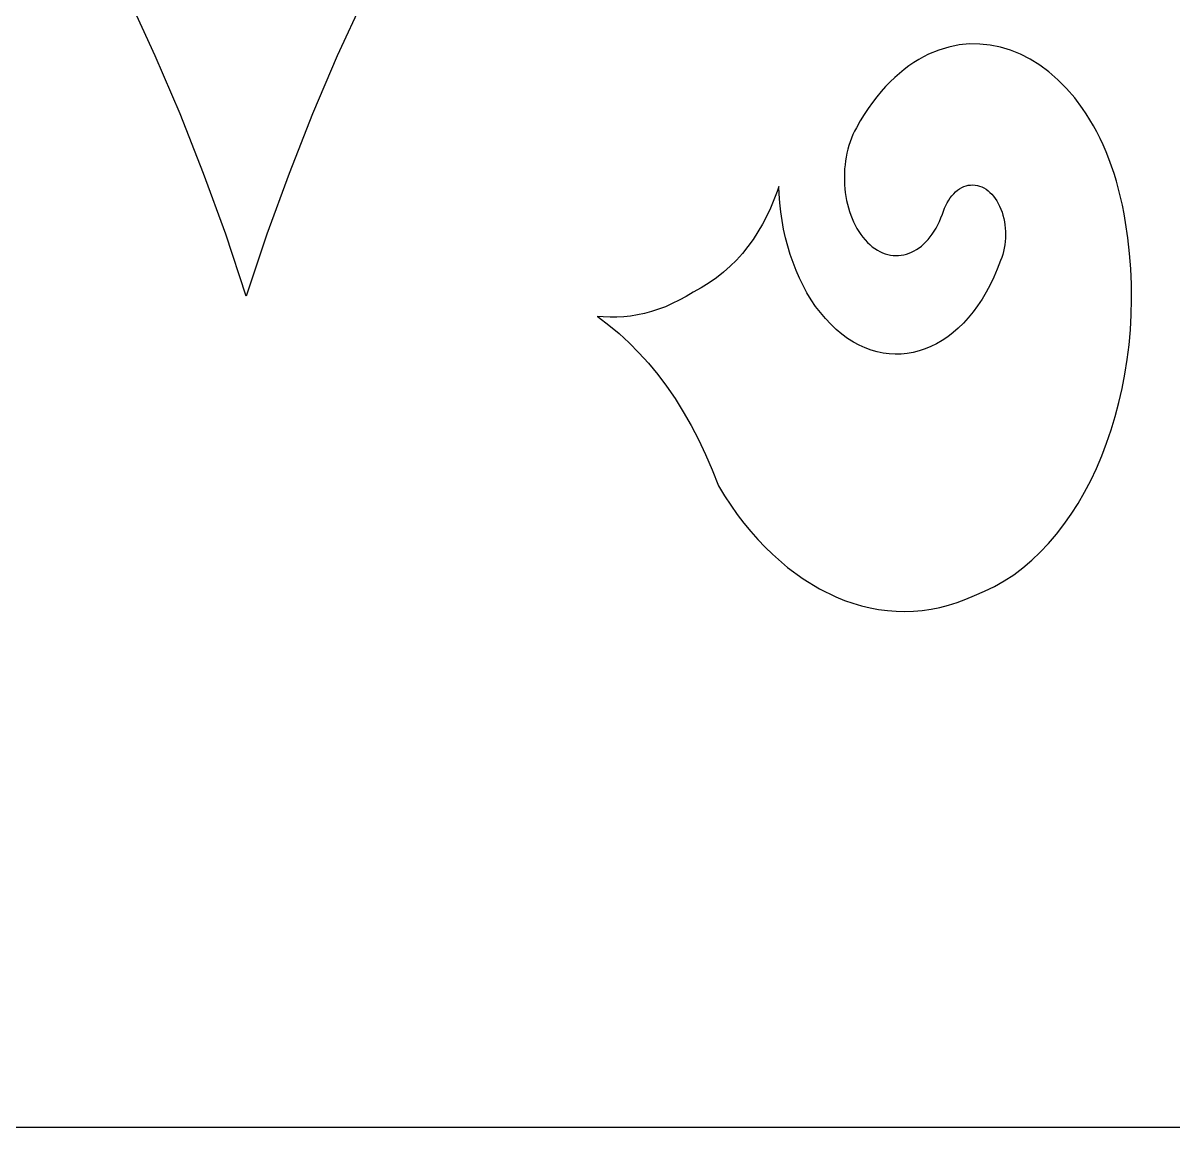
# Model space of a CAD drawing. Header units: centimetres. Extents: x -9.1 to 5.1, y -12.3 to 13.3.
# Drawn here: x -3.776 to -1.575, y 0.688 to 2.802 of the extents above; entities that cross this region are included whole.
import ezdxf

# ---------------------------------------------------------------- set-up
doc = ezdxf.new("R2010")
doc.units = ezdxf.units.CM
doc.header["$MEASUREMENT"] = 0
doc.layers.add('layer 1', color=7, linetype='Continuous')

msp = doc.modelspace()

# ---------------------------------------------------------------- linework, layer by layer
at = {"layer": 'layer 1', "color": 177}
for points, knots in [([(5.08841, 0.68839), (5.08841, 0.68839), (-9.09402, 0.68839), (-9.09402, 0.68839), (-9.09402, 0.68839), (-9.09402, 0.68839), (-9.09402, 13.34418), (-9.09402, 13.34418), (-9.09402, 13.34418), (-9.09402, 13.34418), (5.0911, 13.34418), (5.0911, 13.34418), (5.0911, 13.34418), (5.0911, 13.34418), (5.0911, 0.68839), (5.0911, 0.68839), (5.0911, 0.68839), (5.0911, 0.68839), (5.08841, 0.68839), (5.08841, 0.68839)], [0, 0, 0, 0, 0.1666667, 0.1666667, 0.1666667, 0.1666667, 0.3333333, 0.3333333, 0.3333333, 0.3333333, 0.5, 0.5, 0.5, 0.5, 0.6666667, 0.6666667, 0.6666667, 0.6666667, 1, 1, 1, 1]), ([(-3.34902, 2.279), (-3.34902, 2.279), (-3.30952, 2.3976), (-3.30952, 2.3976), (-3.30952, 2.3976), (-3.30952, 2.3976), (-3.26728, 2.51392), (-3.26728, 2.51392), (-3.26728, 2.51392), (-3.26728, 2.51392), (-3.22238, 2.62787), (-3.22238, 2.62787), (-3.22238, 2.62787), (-3.22238, 2.62787), (-3.17483, 2.73935), (-3.17483, 2.73935), (-3.17483, 2.73935), (-3.17483, 2.73935), (-3.12468, 2.84825), (-3.12468, 2.84825), (-3.12468, 2.84825), (-3.12468, 2.84825), (-3.07199, 2.95445), (-3.07199, 2.95445), (-3.07199, 2.95445), (-3.07199, 2.95445), (-3.01679, 3.05787), (-3.01679, 3.05787), (-3.01679, 3.05787), (-3.01679, 3.05787), (-2.95916, 3.15841), (-2.95916, 3.15841), (-2.95916, 3.15841), (-2.95916, 3.15841), (-3.01679, 3.25894), (-3.01679, 3.25894), (-3.01679, 3.25894), (-3.01679, 3.25894), (-3.07199, 3.36236), (-3.07199, 3.36236), (-3.07199, 3.36236), (-3.07199, 3.36236), (-3.12468, 3.46858), (-3.12468, 3.46858), (-3.12468, 3.46858), (-3.12468, 3.46858), (-3.17483, 3.57748), (-3.17483, 3.57748), (-3.17483, 3.57748), (-3.17483, 3.57748), (-3.22238, 3.68894), (-3.22238, 3.68894), (-3.22238, 3.68894), (-3.22238, 3.68894), (-3.26728, 3.80289), (-3.26728, 3.80289), (-3.26728, 3.80289), (-3.26728, 3.80289), (-3.30952, 3.91923), (-3.30952, 3.91923), (-3.30952, 3.91923), (-3.30952, 3.91923), (-3.34902, 4.03782), (-3.34902, 4.03782), (-3.34902, 4.03782), (-3.34902, 4.03782), (-3.3885, 3.91923), (-3.3885, 3.91923), (-3.3885, 3.91923), (-3.3885, 3.91923), (-3.43075, 3.80289), (-3.43075, 3.80289), (-3.43075, 3.80289), (-3.43075, 3.80289), (-3.47565, 3.68894), (-3.47565, 3.68894), (-3.47565, 3.68894), (-3.47565, 3.68894), (-3.5232, 3.57748), (-3.5232, 3.57748), (-3.5232, 3.57748), (-3.5232, 3.57748), (-3.57334, 3.46858), (-3.57334, 3.46858), (-3.57334, 3.46858), (-3.57334, 3.46858), (-3.62604, 3.36236), (-3.62604, 3.36236), (-3.62604, 3.36236), (-3.62604, 3.36236), (-3.68123, 3.25894), (-3.68123, 3.25894), (-3.68123, 3.25894), (-3.68123, 3.25894), (-3.73886, 3.15841), (-3.73886, 3.15841), (-3.73886, 3.15841), (-3.73886, 3.15841), (-3.68123, 3.05787), (-3.68123, 3.05787), (-3.68123, 3.05787), (-3.68123, 3.05787), (-3.62604, 2.95445), (-3.62604, 2.95445), (-3.62604, 2.95445), (-3.62604, 2.95445), (-3.57334, 2.84825), (-3.57334, 2.84825), (-3.57334, 2.84825), (-3.57334, 2.84825), (-3.5232, 2.73935), (-3.5232, 2.73935), (-3.5232, 2.73935), (-3.5232, 2.73935), (-3.47565, 2.62787), (-3.47565, 2.62787), (-3.47565, 2.62787), (-3.47565, 2.62787), (-3.43075, 2.51392), (-3.43075, 2.51392), (-3.43075, 2.51392), (-3.43075, 2.51392), (-3.3885, 2.3976), (-3.3885, 2.3976), (-3.3885, 2.3976), (-3.3885, 2.3976), (-3.34902, 2.279), (-3.34902, 2.279)], [0, 0, 0, 0, 0.030303, 0.030303, 0.030303, 0.030303, 0.0606061, 0.0606061, 0.0606061, 0.0606061, 0.0909091, 0.0909091, 0.0909091, 0.0909091, 0.1212121, 0.1212121, 0.1212121, 0.1212121, 0.1515152, 0.1515152, 0.1515152, 0.1515152, 0.1818182, 0.1818182, 0.1818182, 0.1818182, 0.2121212, 0.2121212, 0.2121212, 0.2121212, 0.2424242, 0.2424242, 0.2424242, 0.2424242, 0.2727273, 0.2727273, 0.2727273, 0.2727273, 0.3030303, 0.3030303, 0.3030303, 0.3030303, 0.3333333, 0.3333333, 0.3333333, 0.3333333, 0.3636364, 0.3636364, 0.3636364, 0.3636364, 0.3939394, 0.3939394, 0.3939394, 0.3939394, 0.4242424, 0.4242424, 0.4242424, 0.4242424, 0.4545455, 0.4545455, 0.4545455, 0.4545455, 0.4848485, 0.4848485, 0.4848485, 0.4848485, 0.5151515, 0.5151515, 0.5151515, 0.5151515, 0.5454545, 0.5454545, 0.5454545, 0.5454545, 0.5757576, 0.5757576, 0.5757576, 0.5757576, 0.6060606, 0.6060606, 0.6060606, 0.6060606, 0.6363636, 0.6363636, 0.6363636, 0.6363636, 0.6666667, 0.6666667, 0.6666667, 0.6666667, 0.6969697, 0.6969697, 0.6969697, 0.6969697, 0.7272727, 0.7272727, 0.7272727, 0.7272727, 0.7575758, 0.7575758, 0.7575758, 0.7575758, 0.7878788, 0.7878788, 0.7878788, 0.7878788, 0.8181818, 0.8181818, 0.8181818, 0.8181818, 0.8484848, 0.8484848, 0.8484848, 0.8484848, 0.8787879, 0.8787879, 0.8787879, 0.8787879, 0.9090909, 0.9090909, 0.9090909, 0.9090909, 0.9393939, 0.9393939, 0.9393939, 0.9393939, 1, 1, 1, 1]), ([(-2.67757, 2.24036), (-2.67757, 2.24036), (-2.66562, 2.23924), (-2.66562, 2.23924), (-2.66562, 2.23924), (-2.66562, 2.23924), (-2.65265, 2.23869), (-2.65265, 2.23869), (-2.65265, 2.23869), (-2.65265, 2.23869), (-2.6396, 2.23881), (-2.6396, 2.23881), (-2.6396, 2.23881), (-2.6396, 2.23881), (-2.62649, 2.23959), (-2.62649, 2.23959), (-2.62649, 2.23959), (-2.62649, 2.23959), (-2.61331, 2.24106), (-2.61331, 2.24106), (-2.61331, 2.24106), (-2.61331, 2.24106), (-2.60009, 2.24321), (-2.60009, 2.24321), (-2.60009, 2.24321), (-2.60009, 2.24321), (-2.58683, 2.24606), (-2.58683, 2.24606), (-2.58683, 2.24606), (-2.58683, 2.24606), (-2.57354, 2.24963), (-2.57354, 2.24963), (-2.57354, 2.24963), (-2.57354, 2.24963), (-2.56023, 2.25392), (-2.56023, 2.25392), (-2.56023, 2.25392), (-2.56023, 2.25392), (-2.5469, 2.25894), (-2.5469, 2.25894), (-2.5469, 2.25894), (-2.5469, 2.25894), (-2.53359, 2.26472), (-2.53359, 2.26472), (-2.53359, 2.26472), (-2.53359, 2.26472), (-2.52025, 2.27124), (-2.52025, 2.27124), (-2.52025, 2.27124), (-2.52025, 2.27124), (-2.50695, 2.27854), (-2.50695, 2.27854), (-2.50695, 2.27854), (-2.50695, 2.27854), (-2.49368, 2.28661), (-2.49368, 2.28661), (-2.49368, 2.28661), (-2.49368, 2.28661), (-2.47806, 2.29507), (-2.47806, 2.29507), (-2.47806, 2.29507), (-2.47806, 2.29507), (-2.46317, 2.30431), (-2.46317, 2.30431), (-2.46317, 2.30431), (-2.46317, 2.30431), (-2.449, 2.31429), (-2.449, 2.31429), (-2.449, 2.31429), (-2.449, 2.31429), (-2.43555, 2.32496), (-2.43555, 2.32496), (-2.43555, 2.32496), (-2.43555, 2.32496), (-2.42281, 2.3363), (-2.42281, 2.3363), (-2.42281, 2.3363), (-2.42281, 2.3363), (-2.41079, 2.34828), (-2.41079, 2.34828), (-2.41079, 2.34828), (-2.41079, 2.34828), (-2.39945, 2.36087), (-2.39945, 2.36087), (-2.39945, 2.36087), (-2.39945, 2.36087), (-2.38882, 2.37403), (-2.38882, 2.37403), (-2.38882, 2.37403), (-2.38882, 2.37403), (-2.37887, 2.38774), (-2.37887, 2.38774), (-2.37887, 2.38774), (-2.37887, 2.38774), (-2.36958, 2.40195), (-2.36958, 2.40195), (-2.36958, 2.40195), (-2.36958, 2.40195), (-2.36097, 2.41665), (-2.36097, 2.41665), (-2.36097, 2.41665), (-2.36097, 2.41665), (-2.35302, 2.43178), (-2.35302, 2.43178), (-2.35302, 2.43178), (-2.35302, 2.43178), (-2.34572, 2.44734), (-2.34572, 2.44734), (-2.34572, 2.44734), (-2.34572, 2.44734), (-2.33907, 2.46328), (-2.33907, 2.46328), (-2.33907, 2.46328), (-2.33907, 2.46328), (-2.33305, 2.47957), (-2.33305, 2.47957), (-2.33305, 2.47957), (-2.33305, 2.47957), (-2.32998, 2.48903), (-2.32998, 2.48903), (-2.32998, 2.48903), (-2.32998, 2.48903), (-2.32933, 2.47475), (-2.32933, 2.47475), (-2.32933, 2.47475), (-2.32933, 2.47475), (-2.32797, 2.45763), (-2.32797, 2.45763), (-2.32797, 2.45763), (-2.32797, 2.45763), (-2.32604, 2.44065), (-2.32604, 2.44065), (-2.32604, 2.44065), (-2.32604, 2.44065), (-2.32354, 2.42381), (-2.32354, 2.42381), (-2.32354, 2.42381), (-2.32354, 2.42381), (-2.32045, 2.40717), (-2.32045, 2.40717), (-2.32045, 2.40717), (-2.32045, 2.40717), (-2.31681, 2.39078), (-2.31681, 2.39078), (-2.31681, 2.39078), (-2.31681, 2.39078), (-2.31261, 2.37464), (-2.31261, 2.37464), (-2.31261, 2.37464), (-2.31261, 2.37464), (-2.30785, 2.35882), (-2.30785, 2.35882), (-2.30785, 2.35882), (-2.30785, 2.35882), (-2.30254, 2.34332), (-2.30254, 2.34332), (-2.30254, 2.34332), (-2.30254, 2.34332), (-2.29665, 2.32821), (-2.29665, 2.32821), (-2.29665, 2.32821), (-2.29665, 2.32821), (-2.29025, 2.31351), (-2.29025, 2.31351), (-2.29025, 2.31351), (-2.29025, 2.31351), (-2.28329, 2.29926), (-2.28329, 2.29926), (-2.28329, 2.29926), (-2.28329, 2.29926), (-2.27579, 2.28549), (-2.27579, 2.28549), (-2.27579, 2.28549), (-2.27579, 2.28549), (-2.26775, 2.27225), (-2.26775, 2.27225), (-2.26775, 2.27225), (-2.26775, 2.27225), (-2.25917, 2.25955), (-2.25917, 2.25955), (-2.25917, 2.25955), (-2.25917, 2.25955), (-2.25008, 2.24746), (-2.25008, 2.24746), (-2.25008, 2.24746), (-2.25008, 2.24746), (-2.24046, 2.23598), (-2.24046, 2.23598), (-2.24046, 2.23598), (-2.24046, 2.23598), (-2.2303, 2.22518), (-2.2303, 2.22518), (-2.2303, 2.22518), (-2.2303, 2.22518), (-2.21977, 2.21521), (-2.21977, 2.21521), (-2.21977, 2.21521), (-2.21977, 2.21521), (-2.20902, 2.20621), (-2.20902, 2.20621), (-2.20902, 2.20621), (-2.20902, 2.20621), (-2.1981, 2.19819), (-2.1981, 2.19819), (-2.1981, 2.19819), (-2.1981, 2.19819), (-2.18701, 2.19112), (-2.18701, 2.19112), (-2.18701, 2.19112), (-2.18701, 2.19112), (-2.17579, 2.18501), (-2.17579, 2.18501), (-2.17579, 2.18501), (-2.17579, 2.18501), (-2.16444, 2.17985), (-2.16444, 2.17985), (-2.16444, 2.17985), (-2.16444, 2.17985), (-2.15301, 2.1756), (-2.15301, 2.1756), (-2.15301, 2.1756), (-2.15301, 2.1756), (-2.14149, 2.17229), (-2.14149, 2.17229), (-2.14149, 2.17229), (-2.14149, 2.17229), (-2.12993, 2.1699), (-2.12993, 2.1699), (-2.12993, 2.1699), (-2.12993, 2.1699), (-2.11836, 2.1684), (-2.11836, 2.1684), (-2.11836, 2.1684), (-2.11836, 2.1684), (-2.10677, 2.16781), (-2.10677, 2.16781), (-2.10677, 2.16781), (-2.10677, 2.16781), (-2.09522, 2.16811), (-2.09522, 2.16811), (-2.09522, 2.16811), (-2.09522, 2.16811), (-2.08373, 2.16929), (-2.08373, 2.16929), (-2.08373, 2.16929), (-2.08373, 2.16929), (-2.07229, 2.17134), (-2.07229, 2.17134), (-2.07229, 2.17134), (-2.07229, 2.17134), (-2.06094, 2.17425), (-2.06094, 2.17425), (-2.06094, 2.17425), (-2.06094, 2.17425), (-2.04972, 2.17803), (-2.04972, 2.17803), (-2.04972, 2.17803), (-2.04972, 2.17803), (-2.03862, 2.18263), (-2.03862, 2.18263), (-2.03862, 2.18263), (-2.03862, 2.18263), (-2.02772, 2.18809), (-2.02772, 2.18809), (-2.02772, 2.18809), (-2.02772, 2.18809), (-2.01697, 2.19436), (-2.01697, 2.19436), (-2.01697, 2.19436), (-2.01697, 2.19436), (-2.00646, 2.20145), (-2.00646, 2.20145), (-2.00646, 2.20145), (-2.00646, 2.20145), (-1.99619, 2.20936), (-1.99619, 2.20936), (-1.99619, 2.20936), (-1.99619, 2.20936), (-1.98615, 2.21807), (-1.98615, 2.21807), (-1.98615, 2.21807), (-1.98615, 2.21807), (-1.97641, 2.22757), (-1.97641, 2.22757), (-1.97641, 2.22757), (-1.97641, 2.22757), (-1.96698, 2.23784), (-1.96698, 2.23784), (-1.96698, 2.23784), (-1.96698, 2.23784), (-1.95787, 2.24891), (-1.95787, 2.24891), (-1.95787, 2.24891), (-1.95787, 2.24891), (-1.94912, 2.26073), (-1.94912, 2.26073), (-1.94912, 2.26073), (-1.94912, 2.26073), (-1.94074, 2.2733), (-1.94074, 2.2733), (-1.94074, 2.2733), (-1.94074, 2.2733), (-1.93276, 2.28664), (-1.93276, 2.28664), (-1.93276, 2.28664), (-1.93276, 2.28664), (-1.92521, 2.30071), (-1.92521, 2.30071), (-1.92521, 2.30071), (-1.92521, 2.30071), (-1.91811, 2.3155), (-1.91811, 2.3155), (-1.91811, 2.3155), (-1.91811, 2.3155), (-1.91147, 2.33102), (-1.91147, 2.33102), (-1.91147, 2.33102), (-1.91147, 2.33102), (-1.90532, 2.34726), (-1.90532, 2.34726), (-1.90532, 2.34726), (-1.90532, 2.34726), (-1.90312, 2.35297), (-1.90312, 2.35297), (-1.90312, 2.35297), (-1.90312, 2.35297), (-1.90121, 2.35886), (-1.90121, 2.35886), (-1.90121, 2.35886), (-1.90121, 2.35886), (-1.89958, 2.36487), (-1.89958, 2.36487), (-1.89958, 2.36487), (-1.89958, 2.36487), (-1.89823, 2.37102), (-1.89823, 2.37102), (-1.89823, 2.37102), (-1.89823, 2.37102), (-1.8972, 2.37724), (-1.8972, 2.37724), (-1.8972, 2.37724), (-1.8972, 2.37724), (-1.89642, 2.38355), (-1.89642, 2.38355), (-1.89642, 2.38355), (-1.89642, 2.38355), (-1.89595, 2.38991), (-1.89595, 2.38991), (-1.89595, 2.38991), (-1.89595, 2.38991), (-1.89576, 2.3963), (-1.89576, 2.3963), (-1.89576, 2.3963), (-1.89576, 2.3963), (-1.89585, 2.40269), (-1.89585, 2.40269), (-1.89585, 2.40269), (-1.89585, 2.40269), (-1.89625, 2.40906), (-1.89625, 2.40906), (-1.89625, 2.40906), (-1.89625, 2.40906), (-1.89691, 2.41539), (-1.89691, 2.41539), (-1.89691, 2.41539), (-1.89691, 2.41539), (-1.89787, 2.42166), (-1.89787, 2.42166), (-1.89787, 2.42166), (-1.89787, 2.42166), (-1.89911, 2.42785), (-1.89911, 2.42785), (-1.89911, 2.42785), (-1.89911, 2.42785), (-1.90066, 2.43391), (-1.90066, 2.43391), (-1.90066, 2.43391), (-1.90066, 2.43391), (-1.90247, 2.43986), (-1.90247, 2.43986), (-1.90247, 2.43986), (-1.90247, 2.43986), (-1.90458, 2.44565), (-1.90458, 2.44565), (-1.90458, 2.44565), (-1.90458, 2.44565), (-1.90697, 2.45121), (-1.90697, 2.45121), (-1.90697, 2.45121), (-1.90697, 2.45121), (-1.90957, 2.45644), (-1.90957, 2.45644), (-1.90957, 2.45644), (-1.90957, 2.45644), (-1.9124, 2.46138), (-1.9124, 2.46138), (-1.9124, 2.46138), (-1.9124, 2.46138), (-1.91542, 2.46598), (-1.91542, 2.46598), (-1.91542, 2.46598), (-1.91542, 2.46598), (-1.91862, 2.47025), (-1.91862, 2.47025), (-1.91862, 2.47025), (-1.91862, 2.47025), (-1.92201, 2.47418), (-1.92201, 2.47418), (-1.92201, 2.47418), (-1.92201, 2.47418), (-1.92556, 2.47773), (-1.92556, 2.47773), (-1.92556, 2.47773), (-1.92556, 2.47773), (-1.92926, 2.48093), (-1.92926, 2.48093), (-1.92926, 2.48093), (-1.92926, 2.48093), (-1.93308, 2.48373), (-1.93308, 2.48373), (-1.93308, 2.48373), (-1.93308, 2.48373), (-1.93703, 2.48615), (-1.93703, 2.48615), (-1.93703, 2.48615), (-1.93703, 2.48615), (-1.9411, 2.48817), (-1.9411, 2.48817), (-1.9411, 2.48817), (-1.9411, 2.48817), (-1.94525, 2.48978), (-1.94525, 2.48978), (-1.94525, 2.48978), (-1.94525, 2.48978), (-1.94949, 2.49096), (-1.94949, 2.49096), (-1.94949, 2.49096), (-1.94949, 2.49096), (-1.95379, 2.4917), (-1.95379, 2.4917), (-1.95379, 2.4917), (-1.95379, 2.4917), (-1.95815, 2.49201), (-1.95815, 2.49201), (-1.95815, 2.49201), (-1.95815, 2.49201), (-1.96255, 2.49186), (-1.96255, 2.49186), (-1.96255, 2.49186), (-1.96255, 2.49186), (-1.96694, 2.49125), (-1.96694, 2.49125), (-1.96694, 2.49125), (-1.96694, 2.49125), (-1.97124, 2.4902), (-1.97124, 2.4902), (-1.97124, 2.4902), (-1.97124, 2.4902), (-1.97548, 2.48872), (-1.97548, 2.48872), (-1.97548, 2.48872), (-1.97548, 2.48872), (-1.97958, 2.48682), (-1.97958, 2.48682), (-1.97958, 2.48682), (-1.97958, 2.48682), (-1.98359, 2.4845), (-1.98359, 2.4845), (-1.98359, 2.4845), (-1.98359, 2.4845), (-1.98746, 2.4818), (-1.98746, 2.4818), (-1.98746, 2.4818), (-1.98746, 2.4818), (-1.99121, 2.47872), (-1.99121, 2.47872), (-1.99121, 2.47872), (-1.99121, 2.47872), (-1.9948, 2.47527), (-1.9948, 2.47527), (-1.9948, 2.47527), (-1.9948, 2.47527), (-1.99822, 2.47145), (-1.99822, 2.47145), (-1.99822, 2.47145), (-1.99822, 2.47145), (-2.00147, 2.46731), (-2.00147, 2.46731), (-2.00147, 2.46731), (-2.00147, 2.46731), (-2.00453, 2.46283), (-2.00453, 2.46283), (-2.00453, 2.46283), (-2.00453, 2.46283), (-2.0074, 2.45804), (-2.0074, 2.45804), (-2.0074, 2.45804), (-2.0074, 2.45804), (-2.01006, 2.45294), (-2.01006, 2.45294), (-2.01006, 2.45294), (-2.01006, 2.45294), (-2.01247, 2.44756), (-2.01247, 2.44756), (-2.01247, 2.44756), (-2.01247, 2.44756), (-2.01466, 2.4419), (-2.01466, 2.4419), (-2.01466, 2.4419), (-2.01466, 2.4419), (-2.0166, 2.43597), (-2.0166, 2.43597), (-2.0166, 2.43597), (-2.0166, 2.43597), (-2.0193, 2.42881), (-2.0193, 2.42881), (-2.0193, 2.42881), (-2.0193, 2.42881), (-2.02223, 2.42195), (-2.02223, 2.42195), (-2.02223, 2.42195), (-2.02223, 2.42195), (-2.02537, 2.41541), (-2.02537, 2.41541), (-2.02537, 2.41541), (-2.02537, 2.41541), (-2.02871, 2.4092), (-2.02871, 2.4092), (-2.02871, 2.4092), (-2.02871, 2.4092), (-2.03223, 2.40331), (-2.03223, 2.40331), (-2.03223, 2.40331), (-2.03223, 2.40331), (-2.03593, 2.39776), (-2.03593, 2.39776), (-2.03593, 2.39776), (-2.03593, 2.39776), (-2.03981, 2.39254), (-2.03981, 2.39254), (-2.03981, 2.39254), (-2.03981, 2.39254), (-2.04382, 2.38766), (-2.04382, 2.38766), (-2.04382, 2.38766), (-2.04382, 2.38766), (-2.04799, 2.38311), (-2.04799, 2.38311), (-2.04799, 2.38311), (-2.04799, 2.38311), (-2.05229, 2.37893), (-2.05229, 2.37893), (-2.05229, 2.37893), (-2.05229, 2.37893), (-2.05673, 2.37508), (-2.05673, 2.37508), (-2.05673, 2.37508), (-2.05673, 2.37508), (-2.06125, 2.37159), (-2.06125, 2.37159), (-2.06125, 2.37159), (-2.06125, 2.37159), (-2.0659, 2.36845), (-2.0659, 2.36845), (-2.0659, 2.36845), (-2.0659, 2.36845), (-2.07064, 2.36568), (-2.07064, 2.36568), (-2.07064, 2.36568), (-2.07064, 2.36568), (-2.07545, 2.36328), (-2.07545, 2.36328), (-2.07545, 2.36328), (-2.07545, 2.36328), (-2.08035, 2.36124), (-2.08035, 2.36124), (-2.08035, 2.36124), (-2.08035, 2.36124), (-2.08531, 2.35957), (-2.08531, 2.35957), (-2.08531, 2.35957), (-2.08531, 2.35957), (-2.09032, 2.35829), (-2.09032, 2.35829), (-2.09032, 2.35829), (-2.09032, 2.35829), (-2.09537, 2.35738), (-2.09537, 2.35738), (-2.09537, 2.35738), (-2.09537, 2.35738), (-2.10046, 2.35687), (-2.10046, 2.35687), (-2.10046, 2.35687), (-2.10046, 2.35687), (-2.10555, 2.35673), (-2.10555, 2.35673), (-2.10555, 2.35673), (-2.10555, 2.35673), (-2.11067, 2.35699), (-2.11067, 2.35699), (-2.11067, 2.35699), (-2.11067, 2.35699), (-2.11578, 2.35766), (-2.11578, 2.35766), (-2.11578, 2.35766), (-2.11578, 2.35766), (-2.12088, 2.35871), (-2.12088, 2.35871), (-2.12088, 2.35871), (-2.12088, 2.35871), (-2.12598, 2.36017), (-2.12598, 2.36017), (-2.12598, 2.36017), (-2.12598, 2.36017), (-2.13102, 2.36204), (-2.13102, 2.36204), (-2.13102, 2.36204), (-2.13102, 2.36204), (-2.13604, 2.36433), (-2.13604, 2.36433), (-2.13604, 2.36433), (-2.13604, 2.36433), (-2.14099, 2.36703), (-2.14099, 2.36703), (-2.14099, 2.36703), (-2.14099, 2.36703), (-2.14589, 2.37015), (-2.14589, 2.37015), (-2.14589, 2.37015), (-2.14589, 2.37015), (-2.15071, 2.37369), (-2.15071, 2.37369), (-2.15071, 2.37369), (-2.15071, 2.37369), (-2.15545, 2.37767), (-2.15545, 2.37767), (-2.15545, 2.37767), (-2.15545, 2.37767), (-2.1601, 2.38206), (-2.1601, 2.38206), (-2.1601, 2.38206), (-2.1601, 2.38206), (-2.16459, 2.38684), (-2.16459, 2.38684), (-2.16459, 2.38684), (-2.16459, 2.38684), (-2.16884, 2.3919), (-2.16884, 2.3919), (-2.16884, 2.3919), (-2.16884, 2.3919), (-2.17287, 2.39725), (-2.17287, 2.39725), (-2.17287, 2.39725), (-2.17287, 2.39725), (-2.17665, 2.40285), (-2.17665, 2.40285), (-2.17665, 2.40285), (-2.17665, 2.40285), (-2.1802, 2.40871), (-2.1802, 2.40871), (-2.1802, 2.40871), (-2.1802, 2.40871), (-2.18351, 2.41479), (-2.18351, 2.41479), (-2.18351, 2.41479), (-2.18351, 2.41479), (-2.18658, 2.42107), (-2.18658, 2.42107), (-2.18658, 2.42107), (-2.18658, 2.42107), (-2.18941, 2.42757), (-2.18941, 2.42757), (-2.18941, 2.42757), (-2.18941, 2.42757), (-2.192, 2.43425), (-2.192, 2.43425), (-2.192, 2.43425), (-2.192, 2.43425), (-2.19436, 2.44108), (-2.19436, 2.44108), (-2.19436, 2.44108), (-2.19436, 2.44108), (-2.19646, 2.44808), (-2.19646, 2.44808), (-2.19646, 2.44808), (-2.19646, 2.44808), (-2.19831, 2.45519), (-2.19831, 2.45519), (-2.19831, 2.45519), (-2.19831, 2.45519), (-2.19991, 2.46244), (-2.19991, 2.46244), (-2.19991, 2.46244), (-2.19991, 2.46244), (-2.20127, 2.46979), (-2.20127, 2.46979), (-2.20127, 2.46979), (-2.20127, 2.46979), (-2.20239, 2.47723), (-2.20239, 2.47723), (-2.20239, 2.47723), (-2.20239, 2.47723), (-2.20324, 2.48473), (-2.20324, 2.48473), (-2.20324, 2.48473), (-2.20324, 2.48473), (-2.20385, 2.49229), (-2.20385, 2.49229), (-2.20385, 2.49229), (-2.20385, 2.49229), (-2.20417, 2.49989), (-2.20417, 2.49989), (-2.20417, 2.49989), (-2.20417, 2.49989), (-2.20427, 2.5075), (-2.20427, 2.5075), (-2.20427, 2.5075), (-2.20427, 2.5075), (-2.2041, 2.51514), (-2.2041, 2.51514), (-2.2041, 2.51514), (-2.2041, 2.51514), (-2.20366, 2.52276), (-2.20366, 2.52276), (-2.20366, 2.52276), (-2.20366, 2.52276), (-2.20299, 2.53035), (-2.20299, 2.53035), (-2.20299, 2.53035), (-2.20299, 2.53035), (-2.20201, 2.53791), (-2.20201, 2.53791), (-2.20201, 2.53791), (-2.20201, 2.53791), (-2.2008, 2.54541), (-2.2008, 2.54541), (-2.2008, 2.54541), (-2.2008, 2.54541), (-2.19931, 2.55285), (-2.19931, 2.55285), (-2.19931, 2.55285), (-2.19931, 2.55285), (-2.19756, 2.56018), (-2.19756, 2.56018), (-2.19756, 2.56018), (-2.19756, 2.56018), (-2.19554, 2.56742), (-2.19554, 2.56742), (-2.19554, 2.56742), (-2.19554, 2.56742), (-2.19324, 2.57454), (-2.19324, 2.57454), (-2.19324, 2.57454), (-2.19324, 2.57454), (-2.19068, 2.58152), (-2.19068, 2.58152), (-2.19068, 2.58152), (-2.19068, 2.58152), (-2.18783, 2.58835), (-2.18783, 2.58835), (-2.18783, 2.58835), (-2.18783, 2.58835), (-2.1847, 2.59503), (-2.1847, 2.59503), (-2.1847, 2.59503), (-2.1847, 2.59503), (-2.1813, 2.6015), (-2.1813, 2.6015), (-2.1813, 2.6015), (-2.1813, 2.6015), (-2.1739, 2.61443), (-2.1739, 2.61443), (-2.1739, 2.61443), (-2.1739, 2.61443), (-2.16629, 2.62677), (-2.16629, 2.62677), (-2.16629, 2.62677), (-2.16629, 2.62677), (-2.15848, 2.63856), (-2.15848, 2.63856), (-2.15848, 2.63856), (-2.15848, 2.63856), (-2.15047, 2.6498), (-2.15047, 2.6498), (-2.15047, 2.6498), (-2.15047, 2.6498), (-2.14228, 2.66047), (-2.14228, 2.66047), (-2.14228, 2.66047), (-2.14228, 2.66047), (-2.13392, 2.67058), (-2.13392, 2.67058), (-2.13392, 2.67058), (-2.13392, 2.67058), (-2.12541, 2.68016), (-2.12541, 2.68016), (-2.12541, 2.68016), (-2.12541, 2.68016), (-2.11673, 2.68918), (-2.11673, 2.68918), (-2.11673, 2.68918), (-2.11673, 2.68918), (-2.10792, 2.69767), (-2.10792, 2.69767), (-2.10792, 2.69767), (-2.10792, 2.69767), (-2.09896, 2.7056), (-2.09896, 2.7056), (-2.09896, 2.7056), (-2.09896, 2.7056), (-2.0899, 2.713), (-2.0899, 2.713), (-2.0899, 2.713), (-2.0899, 2.713), (-2.0807, 2.71988), (-2.0807, 2.71988), (-2.0807, 2.71988), (-2.0807, 2.71988), (-2.0714, 2.72621), (-2.0714, 2.72621), (-2.0714, 2.72621), (-2.0714, 2.72621), (-2.06199, 2.73202), (-2.06199, 2.73202), (-2.06199, 2.73202), (-2.06199, 2.73202), (-2.0525, 2.73731), (-2.0525, 2.73731), (-2.0525, 2.73731), (-2.0525, 2.73731), (-2.04294, 2.74209), (-2.04294, 2.74209), (-2.04294, 2.74209), (-2.04294, 2.74209), (-2.0236, 2.75006), (-2.0236, 2.75006), (-2.0236, 2.75006), (-2.0236, 2.75006), (-2.00405, 2.756), (-2.00405, 2.756), (-2.00405, 2.756), (-2.00405, 2.756), (-1.98434, 2.75991), (-1.98434, 2.75991), (-1.98434, 2.75991), (-1.98434, 2.75991), (-1.96456, 2.76183), (-1.96456, 2.76183), (-1.96456, 2.76183), (-1.96456, 2.76183), (-1.9448, 2.76178), (-1.9448, 2.76178), (-1.9448, 2.76178), (-1.9448, 2.76178), (-1.92511, 2.75978), (-1.92511, 2.75978), (-1.92511, 2.75978), (-1.92511, 2.75978), (-1.90555, 2.75587), (-1.90555, 2.75587), (-1.90555, 2.75587), (-1.90555, 2.75587), (-1.88622, 2.75006), (-1.88622, 2.75006), (-1.88622, 2.75006), (-1.88622, 2.75006), (-1.8672, 2.74239), (-1.8672, 2.74239), (-1.8672, 2.74239), (-1.8672, 2.74239), (-1.84853, 2.73287), (-1.84853, 2.73287), (-1.84853, 2.73287), (-1.84853, 2.73287), (-1.83029, 2.72153), (-1.83029, 2.72153), (-1.83029, 2.72153), (-1.83029, 2.72153), (-1.81258, 2.7084), (-1.81258, 2.7084), (-1.81258, 2.7084), (-1.81258, 2.7084), (-1.79545, 2.6935), (-1.79545, 2.6935), (-1.79545, 2.6935), (-1.79545, 2.6935), (-1.77896, 2.67687), (-1.77896, 2.67687), (-1.77896, 2.67687), (-1.77896, 2.67687), (-1.7632, 2.65852), (-1.7632, 2.65852), (-1.7632, 2.65852), (-1.7632, 2.65852), (-1.74823, 2.63847), (-1.74823, 2.63847), (-1.74823, 2.63847), (-1.74823, 2.63847), (-1.74109, 2.62782), (-1.74109, 2.62782), (-1.74109, 2.62782), (-1.74109, 2.62782), (-1.73415, 2.61678), (-1.73415, 2.61678), (-1.73415, 2.61678), (-1.73415, 2.61678), (-1.72745, 2.6053), (-1.72745, 2.6053), (-1.72745, 2.6053), (-1.72745, 2.6053), (-1.721, 2.59343), (-1.721, 2.59343), (-1.721, 2.59343), (-1.721, 2.59343), (-1.71481, 2.58114), (-1.71481, 2.58114), (-1.71481, 2.58114), (-1.71481, 2.58114), (-1.70887, 2.56847), (-1.70887, 2.56847), (-1.70887, 2.56847), (-1.70887, 2.56847), (-1.70322, 2.55539), (-1.70322, 2.55539), (-1.70322, 2.55539), (-1.70322, 2.55539), (-1.69785, 2.54192), (-1.69785, 2.54192), (-1.69785, 2.54192), (-1.69785, 2.54192), (-1.69276, 2.52806), (-1.69276, 2.52806), (-1.69276, 2.52806), (-1.69276, 2.52806), (-1.68796, 2.51381), (-1.68796, 2.51381), (-1.68796, 2.51381), (-1.68796, 2.51381), (-1.68347, 2.49918), (-1.68347, 2.49918), (-1.68347, 2.49918), (-1.68347, 2.49918), (-1.67931, 2.48417), (-1.67931, 2.48417), (-1.67931, 2.48417), (-1.67931, 2.48417), (-1.67549, 2.46877), (-1.67549, 2.46877), (-1.67549, 2.46877), (-1.67549, 2.46877), (-1.67197, 2.45301), (-1.67197, 2.45301), (-1.67197, 2.45301), (-1.67197, 2.45301), (-1.66882, 2.43686), (-1.66882, 2.43686), (-1.66882, 2.43686), (-1.66882, 2.43686), (-1.66601, 2.42036), (-1.66601, 2.42036), (-1.66601, 2.42036), (-1.66601, 2.42036), (-1.66162, 2.39063), (-1.66162, 2.39063), (-1.66162, 2.39063), (-1.66162, 2.39063), (-1.65831, 2.3609), (-1.65831, 2.3609), (-1.65831, 2.3609), (-1.65831, 2.3609), (-1.656, 2.33127), (-1.656, 2.33127), (-1.656, 2.33127), (-1.656, 2.33127), (-1.65471, 2.30176), (-1.65471, 2.30176), (-1.65471, 2.30176), (-1.65471, 2.30176), (-1.65443, 2.27239), (-1.65443, 2.27239), (-1.65443, 2.27239), (-1.65443, 2.27239), (-1.6551, 2.24324), (-1.6551, 2.24324), (-1.6551, 2.24324), (-1.6551, 2.24324), (-1.65674, 2.21433), (-1.65674, 2.21433), (-1.65674, 2.21433), (-1.65674, 2.21433), (-1.65932, 2.18574), (-1.65932, 2.18574), (-1.65932, 2.18574), (-1.65932, 2.18574), (-1.66282, 2.15748), (-1.66282, 2.15748), (-1.66282, 2.15748), (-1.66282, 2.15748), (-1.66722, 2.12959), (-1.66722, 2.12959), (-1.66722, 2.12959), (-1.66722, 2.12959), (-1.67251, 2.10216), (-1.67251, 2.10216), (-1.67251, 2.10216), (-1.67251, 2.10216), (-1.67867, 2.0752), (-1.67867, 2.0752), (-1.67867, 2.0752), (-1.67867, 2.0752), (-1.68567, 2.04877), (-1.68567, 2.04877), (-1.68567, 2.04877), (-1.68567, 2.04877), (-1.69351, 2.02289), (-1.69351, 2.02289), (-1.69351, 2.02289), (-1.69351, 2.02289), (-1.70214, 1.99763), (-1.70214, 1.99763), (-1.70214, 1.99763), (-1.70214, 1.99763), (-1.71158, 1.97305), (-1.71158, 1.97305), (-1.71158, 1.97305), (-1.71158, 1.97305), (-1.72179, 1.94915), (-1.72179, 1.94915), (-1.72179, 1.94915), (-1.72179, 1.94915), (-1.73275, 1.92602), (-1.73275, 1.92602), (-1.73275, 1.92602), (-1.73275, 1.92602), (-1.74446, 1.90367), (-1.74446, 1.90367), (-1.74446, 1.90367), (-1.74446, 1.90367), (-1.75689, 1.88216), (-1.75689, 1.88216), (-1.75689, 1.88216), (-1.75689, 1.88216), (-1.77001, 1.86155), (-1.77001, 1.86155), (-1.77001, 1.86155), (-1.77001, 1.86155), (-1.78381, 1.84186), (-1.78381, 1.84186), (-1.78381, 1.84186), (-1.78381, 1.84186), (-1.79828, 1.82315), (-1.79828, 1.82315), (-1.79828, 1.82315), (-1.79828, 1.82315), (-1.81341, 1.80546), (-1.81341, 1.80546), (-1.81341, 1.80546), (-1.81341, 1.80546), (-1.82914, 1.78883), (-1.82914, 1.78883), (-1.82914, 1.78883), (-1.82914, 1.78883), (-1.84552, 1.77332), (-1.84552, 1.77332), (-1.84552, 1.77332), (-1.84552, 1.77332), (-1.86245, 1.75897), (-1.86245, 1.75897), (-1.86245, 1.75897), (-1.86245, 1.75897), (-1.87997, 1.74583), (-1.87997, 1.74583), (-1.87997, 1.74583), (-1.87997, 1.74583), (-1.89805, 1.73391), (-1.89805, 1.73391), (-1.89805, 1.73391), (-1.89805, 1.73391), (-1.91666, 1.7233), (-1.91666, 1.7233), (-1.91666, 1.7233), (-1.91666, 1.7233), (-1.93578, 1.71404), (-1.93578, 1.71404), (-1.93578, 1.71404), (-1.93578, 1.71404), (-1.9554, 1.70616), (-1.9554, 1.70616), (-1.9554, 1.70616), (-1.9554, 1.70616), (-1.97185, 1.69893), (-1.97185, 1.69893), (-1.97185, 1.69893), (-1.97185, 1.69893), (-1.98837, 1.69271), (-1.98837, 1.69271), (-1.98837, 1.69271), (-1.98837, 1.69271), (-2.00497, 1.68743), (-2.00497, 1.68743), (-2.00497, 1.68743), (-2.00497, 1.68743), (-2.02165, 1.68313), (-2.02165, 1.68313), (-2.02165, 1.68313), (-2.02165, 1.68313), (-2.03836, 1.67978), (-2.03836, 1.67978), (-2.03836, 1.67978), (-2.03836, 1.67978), (-2.05509, 1.67738), (-2.05509, 1.67738), (-2.05509, 1.67738), (-2.05509, 1.67738), (-2.07185, 1.67591), (-2.07185, 1.67591), (-2.07185, 1.67591), (-2.07185, 1.67591), (-2.08859, 1.67537), (-2.08859, 1.67537), (-2.08859, 1.67537), (-2.08859, 1.67537), (-2.1053, 1.67573), (-2.1053, 1.67573), (-2.1053, 1.67573), (-2.1053, 1.67573), (-2.12197, 1.67702), (-2.12197, 1.67702), (-2.12197, 1.67702), (-2.12197, 1.67702), (-2.13859, 1.6792), (-2.13859, 1.6792), (-2.13859, 1.6792), (-2.13859, 1.6792), (-2.15514, 1.68226), (-2.15514, 1.68226), (-2.15514, 1.68226), (-2.15514, 1.68226), (-2.17159, 1.68621), (-2.17159, 1.68621), (-2.17159, 1.68621), (-2.17159, 1.68621), (-2.18795, 1.69102), (-2.18795, 1.69102), (-2.18795, 1.69102), (-2.18795, 1.69102), (-2.20417, 1.69669), (-2.20417, 1.69669), (-2.20417, 1.69669), (-2.20417, 1.69669), (-2.22027, 1.70322), (-2.22027, 1.70322), (-2.22027, 1.70322), (-2.22027, 1.70322), (-2.25197, 1.71879), (-2.25197, 1.71879), (-2.25197, 1.71879), (-2.25197, 1.71879), (-2.2829, 1.73765), (-2.2829, 1.73765), (-2.2829, 1.73765), (-2.2829, 1.73765), (-2.31296, 1.75975), (-2.31296, 1.75975), (-2.31296, 1.75975), (-2.31296, 1.75975), (-2.342, 1.78498), (-2.342, 1.78498), (-2.342, 1.78498), (-2.342, 1.78498), (-2.35609, 1.79876), (-2.35609, 1.79876), (-2.35609, 1.79876), (-2.35609, 1.79876), (-2.36987, 1.81329), (-2.36987, 1.81329), (-2.36987, 1.81329), (-2.36987, 1.81329), (-2.38334, 1.82857), (-2.38334, 1.82857), (-2.38334, 1.82857), (-2.38334, 1.82857), (-2.39648, 1.8446), (-2.39648, 1.8446), (-2.39648, 1.8446), (-2.39648, 1.8446), (-2.40924, 1.86135), (-2.40924, 1.86135), (-2.40924, 1.86135), (-2.40924, 1.86135), (-2.42165, 1.87884), (-2.42165, 1.87884), (-2.42165, 1.87884), (-2.42165, 1.87884), (-2.43367, 1.89702), (-2.43367, 1.89702), (-2.43367, 1.89702), (-2.43367, 1.89702), (-2.44528, 1.91592), (-2.44528, 1.91592), (-2.44528, 1.91592), (-2.44528, 1.91592), (-2.45712, 1.9465), (-2.45712, 1.9465), (-2.45712, 1.9465), (-2.45712, 1.9465), (-2.46981, 1.97601), (-2.46981, 1.97601), (-2.46981, 1.97601), (-2.46981, 1.97601), (-2.48328, 2.00441), (-2.48328, 2.00441), (-2.48328, 2.00441), (-2.48328, 2.00441), (-2.49753, 2.03171), (-2.49753, 2.03171), (-2.49753, 2.03171), (-2.49753, 2.03171), (-2.51253, 2.05785), (-2.51253, 2.05785), (-2.51253, 2.05785), (-2.51253, 2.05785), (-2.52821, 2.08284), (-2.52821, 2.08284), (-2.52821, 2.08284), (-2.52821, 2.08284), (-2.54459, 2.10666), (-2.54459, 2.10666), (-2.54459, 2.10666), (-2.54459, 2.10666), (-2.56156, 2.12927), (-2.56156, 2.12927), (-2.56156, 2.12927), (-2.56156, 2.12927), (-2.57917, 2.15067), (-2.57917, 2.15067), (-2.57917, 2.15067), (-2.57917, 2.15067), (-2.59733, 2.17081), (-2.59733, 2.17081), (-2.59733, 2.17081), (-2.59733, 2.17081), (-2.61601, 2.18971), (-2.61601, 2.18971), (-2.61601, 2.18971), (-2.61601, 2.18971), (-2.63521, 2.20732), (-2.63521, 2.20732), (-2.63521, 2.20732), (-2.63521, 2.20732), (-2.65487, 2.22363), (-2.65487, 2.22363), (-2.65487, 2.22363), (-2.65487, 2.22363), (-2.67496, 2.23862), (-2.67496, 2.23862), (-2.67496, 2.23862), (-2.67496, 2.23862), (-2.67757, 2.24036), (-2.67757, 2.24036)], [0, 0, 0, 0, 0.0031646, 0.0031646, 0.0031646, 0.0031646, 0.0063291, 0.0063291, 0.0063291, 0.0063291, 0.0094937, 0.0094937, 0.0094937, 0.0094937, 0.0126582, 0.0126582, 0.0126582, 0.0126582, 0.0158228, 0.0158228, 0.0158228, 0.0158228, 0.0189873, 0.0189873, 0.0189873, 0.0189873, 0.0221519, 0.0221519, 0.0221519, 0.0221519, 0.0253165, 0.0253165, 0.0253165, 0.0253165, 0.028481, 0.028481, 0.028481, 0.028481, 0.0316456, 0.0316456, 0.0316456, 0.0316456, 0.0348101, 0.0348101, 0.0348101, 0.0348101, 0.0379747, 0.0379747, 0.0379747, 0.0379747, 0.0411392, 0.0411392, 0.0411392, 0.0411392, 0.0443038, 0.0443038, 0.0443038, 0.0443038, 0.0474684, 0.0474684, 0.0474684, 0.0474684, 0.0506329, 0.0506329, 0.0506329, 0.0506329, 0.0537975, 0.0537975, 0.0537975, 0.0537975, 0.056962, 0.056962, 0.056962, 0.056962, 0.0601266, 0.0601266, 0.0601266, 0.0601266, 0.0632911, 0.0632911, 0.0632911, 0.0632911, 0.0664557, 0.0664557, 0.0664557, 0.0664557, 0.0696203, 0.0696203, 0.0696203, 0.0696203, 0.0727848, 0.0727848, 0.0727848, 0.0727848, 0.0759494, 0.0759494, 0.0759494, 0.0759494, 0.0791139, 0.0791139, 0.0791139, 0.0791139, 0.0822785, 0.0822785, 0.0822785, 0.0822785, 0.085443, 0.085443, 0.085443, 0.085443, 0.0886076, 0.0886076, 0.0886076, 0.0886076, 0.0917722, 0.0917722, 0.0917722, 0.0917722, 0.0949367, 0.0949367, 0.0949367, 0.0949367, 0.0981013, 0.0981013, 0.0981013, 0.0981013, 0.1012658, 0.1012658, 0.1012658, 0.1012658, 0.1044304, 0.1044304, 0.1044304, 0.1044304, 0.1075949, 0.1075949, 0.1075949, 0.1075949, 0.1107595, 0.1107595, 0.1107595, 0.1107595, 0.1139241, 0.1139241, 0.1139241, 0.1139241, 0.1170886, 0.1170886, 0.1170886, 0.1170886, 0.1202532, 0.1202532, 0.1202532, 0.1202532, 0.1234177, 0.1234177, 0.1234177, 0.1234177, 0.1265823, 0.1265823, 0.1265823, 0.1265823, 0.1297468, 0.1297468, 0.1297468, 0.1297468, 0.1329114, 0.1329114, 0.1329114, 0.1329114, 0.1360759, 0.1360759, 0.1360759, 0.1360759, 0.1392405, 0.1392405, 0.1392405, 0.1392405, 0.1424051, 0.1424051, 0.1424051, 0.1424051, 0.1455696, 0.1455696, 0.1455696, 0.1455696, 0.1487342, 0.1487342, 0.1487342, 0.1487342, 0.1518987, 0.1518987, 0.1518987, 0.1518987, 0.1550633, 0.1550633, 0.1550633, 0.1550633, 0.1582278, 0.1582278, 0.1582278, 0.1582278, 0.1613924, 0.1613924, 0.1613924, 0.1613924, 0.164557, 0.164557, 0.164557, 0.164557, 0.1677215, 0.1677215, 0.1677215, 0.1677215, 0.1708861, 0.1708861, 0.1708861, 0.1708861, 0.1740506, 0.1740506, 0.1740506, 0.1740506, 0.1772152, 0.1772152, 0.1772152, 0.1772152, 0.1803797, 0.1803797, 0.1803797, 0.1803797, 0.1835443, 0.1835443, 0.1835443, 0.1835443, 0.1867089, 0.1867089, 0.1867089, 0.1867089, 0.1898734, 0.1898734, 0.1898734, 0.1898734, 0.193038, 0.193038, 0.193038, 0.193038, 0.1962025, 0.1962025, 0.1962025, 0.1962025, 0.1993671, 0.1993671, 0.1993671, 0.1993671, 0.2025316, 0.2025316, 0.2025316, 0.2025316, 0.2056962, 0.2056962, 0.2056962, 0.2056962, 0.2088608, 0.2088608, 0.2088608, 0.2088608, 0.2120253, 0.2120253, 0.2120253, 0.2120253, 0.2151899, 0.2151899, 0.2151899, 0.2151899, 0.2183544, 0.2183544, 0.2183544, 0.2183544, 0.221519, 0.221519, 0.221519, 0.221519, 0.2246835, 0.2246835, 0.2246835, 0.2246835, 0.2278481, 0.2278481, 0.2278481, 0.2278481, 0.2310127, 0.2310127, 0.2310127, 0.2310127, 0.2341772, 0.2341772, 0.2341772, 0.2341772, 0.2373418, 0.2373418, 0.2373418, 0.2373418, 0.2405063, 0.2405063, 0.2405063, 0.2405063, 0.2436709, 0.2436709, 0.2436709, 0.2436709, 0.2468354, 0.2468354, 0.2468354, 0.2468354, 0.25, 0.25, 0.25, 0.25, 0.2531646, 0.2531646, 0.2531646, 0.2531646, 0.2563291, 0.2563291, 0.2563291, 0.2563291, 0.2594937, 0.2594937, 0.2594937, 0.2594937, 0.2626582, 0.2626582, 0.2626582, 0.2626582, 0.2658228, 0.2658228, 0.2658228, 0.2658228, 0.2689873, 0.2689873, 0.2689873, 0.2689873, 0.2721519, 0.2721519, 0.2721519, 0.2721519, 0.2753165, 0.2753165, 0.2753165, 0.2753165, 0.278481, 0.278481, 0.278481, 0.278481, 0.2816456, 0.2816456, 0.2816456, 0.2816456, 0.2848101, 0.2848101, 0.2848101, 0.2848101, 0.2879747, 0.2879747, 0.2879747, 0.2879747, 0.2911392, 0.2911392, 0.2911392, 0.2911392, 0.2943038, 0.2943038, 0.2943038, 0.2943038, 0.2974684, 0.2974684, 0.2974684, 0.2974684, 0.3006329, 0.3006329, 0.3006329, 0.3006329, 0.3037975, 0.3037975, 0.3037975, 0.3037975, 0.306962, 0.306962, 0.306962, 0.306962, 0.3101266, 0.3101266, 0.3101266, 0.3101266, 0.3132911, 0.3132911, 0.3132911, 0.3132911, 0.3164557, 0.3164557, 0.3164557, 0.3164557, 0.3196203, 0.3196203, 0.3196203, 0.3196203, 0.3227848, 0.3227848, 0.3227848, 0.3227848, 0.3259494, 0.3259494, 0.3259494, 0.3259494, 0.3291139, 0.3291139, 0.3291139, 0.3291139, 0.3322785, 0.3322785, 0.3322785, 0.3322785, 0.335443, 0.335443, 0.335443, 0.335443, 0.3386076, 0.3386076, 0.3386076, 0.3386076, 0.3417722, 0.3417722, 0.3417722, 0.3417722, 0.3449367, 0.3449367, 0.3449367, 0.3449367, 0.3481013, 0.3481013, 0.3481013, 0.3481013, 0.3512658, 0.3512658, 0.3512658, 0.3512658, 0.3544304, 0.3544304, 0.3544304, 0.3544304, 0.3575949, 0.3575949, 0.3575949, 0.3575949, 0.3607595, 0.3607595, 0.3607595, 0.3607595, 0.3639241, 0.3639241, 0.3639241, 0.3639241, 0.3670886, 0.3670886, 0.3670886, 0.3670886, 0.3702532, 0.3702532, 0.3702532, 0.3702532, 0.3734177, 0.3734177, 0.3734177, 0.3734177, 0.3765823, 0.3765823, 0.3765823, 0.3765823, 0.3797468, 0.3797468, 0.3797468, 0.3797468, 0.3829114, 0.3829114, 0.3829114, 0.3829114, 0.3860759, 0.3860759, 0.3860759, 0.3860759, 0.3892405, 0.3892405, 0.3892405, 0.3892405, 0.3924051, 0.3924051, 0.3924051, 0.3924051, 0.3955696, 0.3955696, 0.3955696, 0.3955696, 0.3987342, 0.3987342, 0.3987342, 0.3987342, 0.4018987, 0.4018987, 0.4018987, 0.4018987, 0.4050633, 0.4050633, 0.4050633, 0.4050633, 0.4082278, 0.4082278, 0.4082278, 0.4082278, 0.4113924, 0.4113924, 0.4113924, 0.4113924, 0.414557, 0.414557, 0.414557, 0.414557, 0.4177215, 0.4177215, 0.4177215, 0.4177215, 0.4208861, 0.4208861, 0.4208861, 0.4208861, 0.4240506, 0.4240506, 0.4240506, 0.4240506, 0.4272152, 0.4272152, 0.4272152, 0.4272152, 0.4303797, 0.4303797, 0.4303797, 0.4303797, 0.4335443, 0.4335443, 0.4335443, 0.4335443, 0.4367089, 0.4367089, 0.4367089, 0.4367089, 0.4398734, 0.4398734, 0.4398734, 0.4398734, 0.443038, 0.443038, 0.443038, 0.443038, 0.4462025, 0.4462025, 0.4462025, 0.4462025, 0.4493671, 0.4493671, 0.4493671, 0.4493671, 0.4525316, 0.4525316, 0.4525316, 0.4525316, 0.4556962, 0.4556962, 0.4556962, 0.4556962, 0.4588608, 0.4588608, 0.4588608, 0.4588608, 0.4620253, 0.4620253, 0.4620253, 0.4620253, 0.4651899, 0.4651899, 0.4651899, 0.4651899, 0.4683544, 0.4683544, 0.4683544, 0.4683544, 0.471519, 0.471519, 0.471519, 0.471519, 0.4746835, 0.4746835, 0.4746835, 0.4746835, 0.4778481, 0.4778481, 0.4778481, 0.4778481, 0.4810127, 0.4810127, 0.4810127, 0.4810127, 0.4841772, 0.4841772, 0.4841772, 0.4841772, 0.4873418, 0.4873418, 0.4873418, 0.4873418, 0.4905063, 0.4905063, 0.4905063, 0.4905063, 0.4936709, 0.4936709, 0.4936709, 0.4936709, 0.4968354, 0.4968354, 0.4968354, 0.4968354, 0.5, 0.5, 0.5, 0.5, 0.5031646, 0.5031646, 0.5031646, 0.5031646, 0.5063291, 0.5063291, 0.5063291, 0.5063291, 0.5094937, 0.5094937, 0.5094937, 0.5094937, 0.5126582, 0.5126582, 0.5126582, 0.5126582, 0.5158228, 0.5158228, 0.5158228, 0.5158228, 0.5189873, 0.5189873, 0.5189873, 0.5189873, 0.5221519, 0.5221519, 0.5221519, 0.5221519, 0.5253165, 0.5253165, 0.5253165, 0.5253165, 0.528481, 0.528481, 0.528481, 0.528481, 0.5316456, 0.5316456, 0.5316456, 0.5316456, 0.5348101, 0.5348101, 0.5348101, 0.5348101, 0.5379747, 0.5379747, 0.5379747, 0.5379747, 0.5411392, 0.5411392, 0.5411392, 0.5411392, 0.5443038, 0.5443038, 0.5443038, 0.5443038, 0.5474684, 0.5474684, 0.5474684, 0.5474684, 0.5506329, 0.5506329, 0.5506329, 0.5506329, 0.5537975, 0.5537975, 0.5537975, 0.5537975, 0.556962, 0.556962, 0.556962, 0.556962, 0.5601266, 0.5601266, 0.5601266, 0.5601266, 0.5632911, 0.5632911, 0.5632911, 0.5632911, 0.5664557, 0.5664557, 0.5664557, 0.5664557, 0.5696203, 0.5696203, 0.5696203, 0.5696203, 0.5727848, 0.5727848, 0.5727848, 0.5727848, 0.5759494, 0.5759494, 0.5759494, 0.5759494, 0.5791139, 0.5791139, 0.5791139, 0.5791139, 0.5822785, 0.5822785, 0.5822785, 0.5822785, 0.585443, 0.585443, 0.585443, 0.585443, 0.5886076, 0.5886076, 0.5886076, 0.5886076, 0.5917722, 0.5917722, 0.5917722, 0.5917722, 0.5949367, 0.5949367, 0.5949367, 0.5949367, 0.5981013, 0.5981013, 0.5981013, 0.5981013, 0.6012658, 0.6012658, 0.6012658, 0.6012658, 0.6044304, 0.6044304, 0.6044304, 0.6044304, 0.6075949, 0.6075949, 0.6075949, 0.6075949, 0.6107595, 0.6107595, 0.6107595, 0.6107595, 0.6139241, 0.6139241, 0.6139241, 0.6139241, 0.6170886, 0.6170886, 0.6170886, 0.6170886, 0.6202532, 0.6202532, 0.6202532, 0.6202532, 0.6234177, 0.6234177, 0.6234177, 0.6234177, 0.6265823, 0.6265823, 0.6265823, 0.6265823, 0.6297468, 0.6297468, 0.6297468, 0.6297468, 0.6329114, 0.6329114, 0.6329114, 0.6329114, 0.6360759, 0.6360759, 0.6360759, 0.6360759, 0.6392405, 0.6392405, 0.6392405, 0.6392405, 0.6424051, 0.6424051, 0.6424051, 0.6424051, 0.6455696, 0.6455696, 0.6455696, 0.6455696, 0.6487342, 0.6487342, 0.6487342, 0.6487342, 0.6518987, 0.6518987, 0.6518987, 0.6518987, 0.6550633, 0.6550633, 0.6550633, 0.6550633, 0.6582278, 0.6582278, 0.6582278, 0.6582278, 0.6613924, 0.6613924, 0.6613924, 0.6613924, 0.664557, 0.664557, 0.664557, 0.664557, 0.6677215, 0.6677215, 0.6677215, 0.6677215, 0.6708861, 0.6708861, 0.6708861, 0.6708861, 0.6740506, 0.6740506, 0.6740506, 0.6740506, 0.6772152, 0.6772152, 0.6772152, 0.6772152, 0.6803797, 0.6803797, 0.6803797, 0.6803797, 0.6835443, 0.6835443, 0.6835443, 0.6835443, 0.6867089, 0.6867089, 0.6867089, 0.6867089, 0.6898734, 0.6898734, 0.6898734, 0.6898734, 0.693038, 0.693038, 0.693038, 0.693038, 0.6962025, 0.6962025, 0.6962025, 0.6962025, 0.6993671, 0.6993671, 0.6993671, 0.6993671, 0.7025316, 0.7025316, 0.7025316, 0.7025316, 0.7056962, 0.7056962, 0.7056962, 0.7056962, 0.7088608, 0.7088608, 0.7088608, 0.7088608, 0.7120253, 0.7120253, 0.7120253, 0.7120253, 0.7151899, 0.7151899, 0.7151899, 0.7151899, 0.7183544, 0.7183544, 0.7183544, 0.7183544, 0.721519, 0.721519, 0.721519, 0.721519, 0.7246835, 0.7246835, 0.7246835, 0.7246835, 0.7278481, 0.7278481, 0.7278481, 0.7278481, 0.7310127, 0.7310127, 0.7310127, 0.7310127, 0.7341772, 0.7341772, 0.7341772, 0.7341772, 0.7373418, 0.7373418, 0.7373418, 0.7373418, 0.7405063, 0.7405063, 0.7405063, 0.7405063, 0.7436709, 0.7436709, 0.7436709, 0.7436709, 0.7468354, 0.7468354, 0.7468354, 0.7468354, 0.75, 0.75, 0.75, 0.75, 0.7531646, 0.7531646, 0.7531646, 0.7531646, 0.7563291, 0.7563291, 0.7563291, 0.7563291, 0.7594937, 0.7594937, 0.7594937, 0.7594937, 0.7626582, 0.7626582, 0.7626582, 0.7626582, 0.7658228, 0.7658228, 0.7658228, 0.7658228, 0.7689873, 0.7689873, 0.7689873, 0.7689873, 0.7721519, 0.7721519, 0.7721519, 0.7721519, 0.7753165, 0.7753165, 0.7753165, 0.7753165, 0.778481, 0.778481, 0.778481, 0.778481, 0.7816456, 0.7816456, 0.7816456, 0.7816456, 0.7848101, 0.7848101, 0.7848101, 0.7848101, 0.7879747, 0.7879747, 0.7879747, 0.7879747, 0.7911392, 0.7911392, 0.7911392, 0.7911392, 0.7943038, 0.7943038, 0.7943038, 0.7943038, 0.7974684, 0.7974684, 0.7974684, 0.7974684, 0.8006329, 0.8006329, 0.8006329, 0.8006329, 0.8037975, 0.8037975, 0.8037975, 0.8037975, 0.806962, 0.806962, 0.806962, 0.806962, 0.8101266, 0.8101266, 0.8101266, 0.8101266, 0.8132911, 0.8132911, 0.8132911, 0.8132911, 0.8164557, 0.8164557, 0.8164557, 0.8164557, 0.8196203, 0.8196203, 0.8196203, 0.8196203, 0.8227848, 0.8227848, 0.8227848, 0.8227848, 0.8259494, 0.8259494, 0.8259494, 0.8259494, 0.8291139, 0.8291139, 0.8291139, 0.8291139, 0.8322785, 0.8322785, 0.8322785, 0.8322785, 0.835443, 0.835443, 0.835443, 0.835443, 0.8386076, 0.8386076, 0.8386076, 0.8386076, 0.8417722, 0.8417722, 0.8417722, 0.8417722, 0.8449367, 0.8449367, 0.8449367, 0.8449367, 0.8481013, 0.8481013, 0.8481013, 0.8481013, 0.8512658, 0.8512658, 0.8512658, 0.8512658, 0.8544304, 0.8544304, 0.8544304, 0.8544304, 0.8575949, 0.8575949, 0.8575949, 0.8575949, 0.8607595, 0.8607595, 0.8607595, 0.8607595, 0.8639241, 0.8639241, 0.8639241, 0.8639241, 0.8670886, 0.8670886, 0.8670886, 0.8670886, 0.8702532, 0.8702532, 0.8702532, 0.8702532, 0.8734177, 0.8734177, 0.8734177, 0.8734177, 0.8765823, 0.8765823, 0.8765823, 0.8765823, 0.8797468, 0.8797468, 0.8797468, 0.8797468, 0.8829114, 0.8829114, 0.8829114, 0.8829114, 0.8860759, 0.8860759, 0.8860759, 0.8860759, 0.8892405, 0.8892405, 0.8892405, 0.8892405, 0.8924051, 0.8924051, 0.8924051, 0.8924051, 0.8955696, 0.8955696, 0.8955696, 0.8955696, 0.8987342, 0.8987342, 0.8987342, 0.8987342, 0.9018987, 0.9018987, 0.9018987, 0.9018987, 0.9050633, 0.9050633, 0.9050633, 0.9050633, 0.9082278, 0.9082278, 0.9082278, 0.9082278, 0.9113924, 0.9113924, 0.9113924, 0.9113924, 0.914557, 0.914557, 0.914557, 0.914557, 0.9177215, 0.9177215, 0.9177215, 0.9177215, 0.9208861, 0.9208861, 0.9208861, 0.9208861, 0.9240506, 0.9240506, 0.9240506, 0.9240506, 0.9272152, 0.9272152, 0.9272152, 0.9272152, 0.9303797, 0.9303797, 0.9303797, 0.9303797, 0.9335443, 0.9335443, 0.9335443, 0.9335443, 0.9367089, 0.9367089, 0.9367089, 0.9367089, 0.9398734, 0.9398734, 0.9398734, 0.9398734, 0.943038, 0.943038, 0.943038, 0.943038, 0.9462025, 0.9462025, 0.9462025, 0.9462025, 0.9493671, 0.9493671, 0.9493671, 0.9493671, 0.9525316, 0.9525316, 0.9525316, 0.9525316, 0.9556962, 0.9556962, 0.9556962, 0.9556962, 0.9588608, 0.9588608, 0.9588608, 0.9588608, 0.9620253, 0.9620253, 0.9620253, 0.9620253, 0.9651899, 0.9651899, 0.9651899, 0.9651899, 0.9683544, 0.9683544, 0.9683544, 0.9683544, 0.971519, 0.971519, 0.971519, 0.971519, 0.9746835, 0.9746835, 0.9746835, 0.9746835, 0.9778481, 0.9778481, 0.9778481, 0.9778481, 0.9810127, 0.9810127, 0.9810127, 0.9810127, 0.9841772, 0.9841772, 0.9841772, 0.9841772, 0.9873418, 0.9873418, 0.9873418, 0.9873418, 0.9905063, 0.9905063, 0.9905063, 0.9905063, 0.9936709, 0.9936709, 0.9936709, 0.9936709, 1, 1, 1, 1])]:
    msp.add_open_spline(points, degree=3, knots=knots, dxfattribs=at)

doc.saveas('drawing.dxf')
